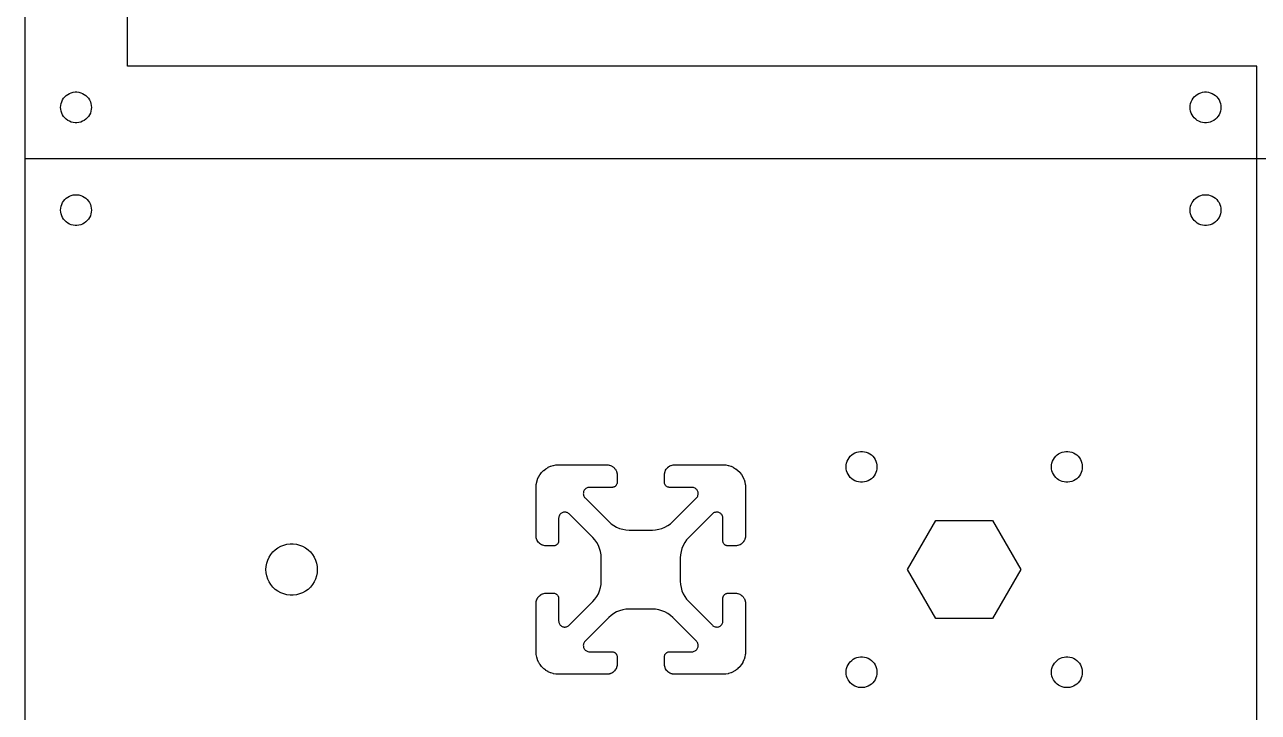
# Model space of a CAD drawing. Extents: x 0 to 490, y 0 to 241.
# Drawn here: x 148.4 to 268.6, y 107.6 to 174.5 of the extents above; entities that cross this region are included whole.
import ezdxf

# ---------------------------------------------------------------- set-up
doc = ezdxf.new("R2010")
doc.units = 0
doc.layers.add('LAYER_1', color=7, linetype='CONTINUOUS')

msp = doc.modelspace()

# ---------------------------------------------------------------- linework, layer by layer
at = {"layer": 'LAYER_1', "color": 7}
for p, q in [((148.423325, 241.478905), (148.423325, 1.478894)), ((158.423325, 170.478911), (158.423325, 178.478895)), ((268.423322, 170.478911), (158.423325, 170.478911)), ((268.423322, 1.478894), (268.423322, 170.478911)), ((151.970424, 166.851904), (152.028624, 167.031115)), ((152.028624, 167.031115), (152.108823, 167.201493)), ((152.108823, 167.201493), (152.209825, 167.36061)), ((152.209825, 167.36061), (152.329924, 167.5057)), ((152.329924, 167.5057), (152.467223, 167.634704)), ((152.467223, 167.634704), (152.619623, 167.745392)), ((152.619623, 167.745392), (152.784624, 167.836211)), ((152.784624, 167.836211), (152.959824, 167.905496)), ((152.959824, 167.905496), (153.142225, 167.952317)), ((153.142225, 167.952317), (153.329124, 167.976024)), ((153.329124, 167.975995), (153.517524, 167.975995)), ((153.517524, 167.975995), (153.704423, 167.952289)), ((153.704423, 167.952317), (153.886823, 167.905496)), ((153.886823, 167.905496), (154.062024, 167.836211)), ((154.062024, 167.836211), (154.227025, 167.745392)), ((154.227025, 167.745392), (154.379425, 167.634704)), ((154.379425, 167.634704), (154.516825, 167.5057)), ((154.516825, 167.5057), (154.636823, 167.36061)), ((154.636823, 167.36061), (154.737824, 167.201493)), ((154.737824, 167.201493), (154.818024, 167.031115)), ((154.818024, 167.031115), (154.876223, 166.851904)), ((261.970424, 166.851904), (262.028624, 167.031115)), ((262.028624, 167.031115), (262.108823, 167.201493)), ((262.108823, 167.201493), (262.209825, 167.36061)), ((262.209825, 167.36061), (262.329823, 167.5057)), ((262.329823, 167.5057), (262.467223, 167.634704)), ((262.467223, 167.634704), (262.619623, 167.745392)), ((262.619623, 167.745392), (262.784624, 167.836211)), ((262.784624, 167.836211), (262.959825, 167.905496)), ((262.959825, 167.905496), (263.142225, 167.952317)), ((263.142225, 167.952317), (263.329124, 167.976024)), ((263.329124, 167.975995), (263.517524, 167.975995)), ((263.517524, 167.975995), (263.704423, 167.952289)), ((263.704423, 167.952317), (263.886823, 167.905496)), ((263.886823, 167.905496), (264.062024, 167.836211)), ((264.062024, 167.836211), (264.227025, 167.745392)), ((264.227025, 167.745392), (264.379425, 167.634704)), ((264.379425, 167.634704), (264.516723, 167.5057)), ((264.516723, 167.5057), (264.636823, 167.36061)), ((264.636823, 167.36061), (264.737825, 167.201493)), ((264.737825, 167.201493), (264.818024, 167.031115)), ((264.818024, 167.031115), (264.876224, 166.851904)), ((151.923324, 166.478891), (151.935121, 166.666908)), ((151.935124, 166.290903), (151.923327, 166.478891)), ((151.935124, 166.666908), (151.970424, 166.851904)), ((151.970424, 166.105906), (151.935124, 166.290903)), ((152.028624, 165.926695), (151.970424, 166.105906)), ((152.108823, 165.756318), (152.028624, 165.926695)), ((154.818024, 165.926695), (154.737824, 165.756318)), ((154.876223, 166.105906), (154.818024, 165.926695)), ((154.876223, 166.851904), (154.911524, 166.666908)), ((154.911524, 166.290903), (154.876223, 166.105906)), ((154.911524, 166.666908), (154.923321, 166.478891)), ((154.923323, 166.478891), (154.911527, 166.290903)), ((261.923324, 166.478891), (261.935121, 166.666908)), ((261.935124, 166.290903), (261.923327, 166.478891)), ((261.935124, 166.666908), (261.970424, 166.851904)), ((261.970424, 166.105906), (261.935124, 166.290903)), ((262.028624, 165.926695), (261.970424, 166.105906)), ((262.108823, 165.756318), (262.028624, 165.926695)), ((264.818024, 165.926695), (264.737825, 165.756318)), ((264.876224, 166.105906), (264.818024, 165.926695)), ((264.876224, 166.851904), (264.911524, 166.666908)), ((264.911524, 166.290903), (264.876224, 166.105906)), ((264.911524, 166.666908), (264.923321, 166.478891)), ((264.923324, 166.478891), (264.911527, 166.290903)), ((152.209825, 165.597201), (152.108823, 165.756318)), ((152.329924, 165.45211), (152.209825, 165.597201)), ((152.467223, 165.323106), (152.329924, 165.45211)), ((152.619623, 165.212391), (152.467223, 165.323106)), ((152.784624, 165.121713), (152.619623, 165.212391)), ((152.959824, 165.052314), (152.784624, 165.121713)), ((153.142225, 165.005494), (152.959824, 165.052314)), ((153.329124, 164.9819), (153.142225, 165.005606)), ((153.517524, 164.9819), (153.329124, 164.9819)), ((153.704423, 165.005494), (153.517524, 164.981787)), ((153.886823, 165.052314), (153.704423, 165.005494)), ((154.062024, 165.121713), (153.886823, 165.052314)), ((154.227025, 165.212391), (154.062024, 165.121713)), ((154.379425, 165.323106), (154.227025, 165.212391)), ((154.516825, 165.45211), (154.379425, 165.323106)), ((154.636823, 165.597201), (154.516825, 165.45211)), ((154.737824, 165.756318), (154.636823, 165.597201)), ((262.209825, 165.597201), (262.108823, 165.756318)), ((262.329823, 165.45211), (262.209825, 165.597201)), ((262.467223, 165.323106), (262.329823, 165.45211)), ((262.619623, 165.212391), (262.467223, 165.323106)), ((262.784624, 165.121713), (262.619623, 165.212391)), ((262.959825, 165.052314), (262.784624, 165.121713)), ((263.142225, 165.005494), (262.959825, 165.052314)), ((263.329124, 164.9819), (263.142225, 165.005606)), ((263.517524, 164.9819), (263.329124, 164.9819)), ((263.704423, 165.005494), (263.517524, 164.981787)), ((263.886823, 165.052314), (263.704423, 165.005494)), ((264.062024, 165.121713), (263.886823, 165.052314)), ((264.227025, 165.212391), (264.062024, 165.121713)), ((264.379425, 165.323106), (264.227025, 165.212391)), ((264.516723, 165.45211), (264.379425, 165.323106)), ((264.636823, 165.597201), (264.516723, 165.45211)), ((264.737825, 165.756318), (264.636823, 165.597201)), ((388.705547, 161.478898), (148.423325, 161.478901)), ((152.209825, 157.360602), (152.329924, 157.5057)), ((152.329924, 157.5057), (152.467223, 157.634701)), ((152.467223, 157.634701), (152.619623, 157.7454)), ((152.619623, 157.7454), (152.784624, 157.836101)), ((152.784624, 157.836101), (152.959824, 157.905502)), ((152.959824, 157.905502), (153.142225, 157.9523)), ((153.142225, 157.9523), (153.329124, 157.975894)), ((153.329124, 157.9759), (153.517524, 157.9759)), ((153.517524, 157.9759), (153.704423, 157.952306)), ((153.704423, 157.9523), (153.886823, 157.905502)), ((153.886823, 157.905502), (154.062024, 157.836101)), ((154.062024, 157.836101), (154.227025, 157.7454)), ((154.227025, 157.7454), (154.379425, 157.634701)), ((154.379425, 157.634701), (154.516825, 157.5057)), ((154.516825, 157.5057), (154.636823, 157.360602)), ((262.209825, 157.360602), (262.329823, 157.5057)), ((262.329823, 157.5057), (262.467223, 157.634701)), ((262.467223, 157.634701), (262.619623, 157.7454)), ((262.619623, 157.7454), (262.784624, 157.836101)), ((262.784624, 157.836101), (262.959825, 157.905502)), ((262.959825, 157.905502), (263.142225, 157.9523)), ((263.142225, 157.9523), (263.329124, 157.975894)), ((263.329124, 157.9759), (263.517524, 157.9759)), ((263.517524, 157.9759), (263.704423, 157.952306)), ((263.704423, 157.9523), (263.886823, 157.905502)), ((263.886823, 157.905502), (264.062024, 157.836101)), ((264.062024, 157.836101), (264.227025, 157.7454)), ((264.227025, 157.7454), (264.379425, 157.634701)), ((264.379425, 157.634701), (264.516723, 157.5057)), ((264.516723, 157.5057), (264.636823, 157.360602)), ((151.923324, 156.4789), (151.935121, 156.666902)), ((151.935124, 156.2909), (151.923327, 156.4789)), ((151.935124, 156.666902), (151.970424, 156.851902)), ((151.970424, 156.105901), (151.935124, 156.2909)), ((151.970424, 156.851902), (152.028624, 157.031101)), ((152.028624, 157.031101), (152.108823, 157.201502)), ((152.108823, 157.201502), (152.209825, 157.360602)), ((154.636823, 157.360602), (154.737824, 157.201502)), ((154.737824, 157.201502), (154.818024, 157.031101)), ((154.818024, 157.031101), (154.876223, 156.851902)), ((154.876223, 156.851902), (154.911524, 156.666902)), ((154.911524, 156.2909), (154.876223, 156.105901)), ((154.911524, 156.666902), (154.923321, 156.4789)), ((154.923323, 156.4789), (154.911527, 156.2909)), ((261.923324, 156.4789), (261.935121, 156.666902)), ((261.935124, 156.2909), (261.923327, 156.4789)), ((261.935124, 156.666902), (261.970424, 156.851902)), ((261.970424, 156.105901), (261.935124, 156.2909)), ((261.970424, 156.851902), (262.028624, 157.031101)), ((262.028624, 157.031101), (262.108823, 157.201502)), ((262.108823, 157.201502), (262.209825, 157.360602)), ((264.636823, 157.360602), (264.737825, 157.201502)), ((264.737825, 157.201502), (264.818024, 157.031101)), ((264.818024, 157.031101), (264.876224, 156.851902)), ((264.876224, 156.851902), (264.911524, 156.666902)), ((264.911524, 156.2909), (264.876224, 156.105901)), ((264.911524, 156.666902), (264.923321, 156.4789)), ((264.923324, 156.4789), (264.911527, 156.2909)), ((152.028624, 155.926701), (151.970424, 156.105901)), ((152.108823, 155.756301), (152.028624, 155.926701)), ((152.209825, 155.597201), (152.108823, 155.756301)), ((152.329924, 155.452102), (152.209825, 155.597201)), ((152.467223, 155.323101), (152.329924, 155.452102)), ((152.619623, 155.212399), (152.467223, 155.323101)), ((152.784624, 155.1216), (152.619623, 155.212399)), ((152.959824, 155.0523), (152.784624, 155.1216)), ((153.142225, 155.005499), (152.959824, 155.0523)), ((153.329124, 154.981801), (153.142225, 155.005508)), ((153.704423, 155.005499), (153.517524, 154.981793)), ((153.886823, 155.0523), (153.704423, 155.005499)), ((154.062024, 155.1216), (153.886823, 155.0523)), ((154.227025, 155.212399), (154.062024, 155.1216)), ((154.379425, 155.323101), (154.227025, 155.212399)), ((154.516825, 155.452102), (154.379425, 155.323101)), ((154.636823, 155.597201), (154.516825, 155.452102)), ((154.737824, 155.756301), (154.636823, 155.597201)), ((154.818024, 155.926701), (154.737824, 155.756301)), ((154.876223, 156.105901), (154.818024, 155.926701)), ((262.028624, 155.926701), (261.970424, 156.105901)), ((262.108823, 155.756301), (262.028624, 155.926701)), ((262.209825, 155.597201), (262.108823, 155.756301)), ((262.329823, 155.452102), (262.209825, 155.597201)), ((262.467223, 155.323101), (262.329823, 155.452102)), ((262.619623, 155.212399), (262.467223, 155.323101)), ((262.784624, 155.1216), (262.619623, 155.212399)), ((262.959825, 155.0523), (262.784624, 155.1216)), ((263.142225, 155.005499), (262.959825, 155.0523)), ((263.329124, 154.981801), (263.142225, 155.005508)), ((263.704423, 155.005499), (263.517524, 154.981793)), ((263.886823, 155.0523), (263.704423, 155.005499)), ((264.062024, 155.1216), (263.886823, 155.0523)), ((264.227025, 155.212399), (264.062024, 155.1216)), ((264.379425, 155.323101), (264.227025, 155.212399)), ((264.516723, 155.452102), (264.379425, 155.323101)), ((264.636823, 155.597201), (264.516723, 155.452102)), ((264.737825, 155.756301), (264.636823, 155.597201)), ((264.818024, 155.926701), (264.737825, 155.756301)), ((264.876224, 156.105901), (264.818024, 155.926701)), ((153.517524, 154.981801), (153.329124, 154.981801)), ((263.517524, 154.981801), (263.329124, 154.981801)), ((228.528624, 132.031106), (228.608824, 132.201512)), ((228.608824, 132.201512), (228.709824, 132.360601)), ((228.709824, 132.360601), (228.829924, 132.505691)), ((228.829924, 132.505691), (228.967224, 132.634695)), ((228.967224, 132.634695), (229.119624, 132.745411)), ((229.119624, 132.745411), (229.284624, 132.836089)), ((229.284624, 132.836089), (229.459824, 132.905487)), ((229.459824, 132.905487), (229.642224, 132.952308)), ((229.642224, 132.952308), (229.829124, 132.976015)), ((229.829124, 132.975902), (230.017524, 132.975902)), ((230.017524, 132.975902), (230.204424, 132.952195)), ((230.204424, 132.952308), (230.386824, 132.905487)), ((230.386824, 132.905487), (230.562024, 132.836089)), ((230.562024, 132.836089), (230.727024, 132.745411)), ((230.727024, 132.745411), (230.879424, 132.634695)), ((230.879424, 132.634695), (231.016824, 132.505691)), ((231.016824, 132.505691), (231.136824, 132.360601)), ((231.136824, 132.360601), (231.237824, 132.201512)), ((231.237824, 132.201512), (231.318024, 132.031106)), ((248.528623, 132.031106), (248.608825, 132.201512)), ((248.608825, 132.201512), (248.709823, 132.360601)), ((248.709823, 132.360601), (248.829824, 132.505691)), ((248.829824, 132.505691), (248.967224, 132.634695)), ((248.967224, 132.634695), (249.119624, 132.745411)), ((249.119624, 132.745411), (249.284623, 132.836089)), ((249.284623, 132.836089), (249.459823, 132.905487)), ((249.459823, 132.905487), (249.642224, 132.952308)), ((249.642224, 132.952308), (249.829125, 132.976015)), ((249.829125, 132.975902), (250.017523, 132.975902)), ((250.017523, 132.975902), (250.204424, 132.952195)), ((250.204424, 132.952308), (250.386825, 132.905487)), ((250.386825, 132.905487), (250.562023, 132.836089)), ((250.562023, 132.836089), (250.727024, 132.745411)), ((250.727024, 132.745411), (250.879424, 132.634695)), ((250.879424, 132.634695), (251.016725, 132.505691)), ((251.016725, 132.505691), (251.136825, 132.360601)), ((251.136825, 132.360601), (251.237823, 132.201512)), ((251.237823, 132.201512), (251.318022, 132.031106)), ((198.784834, 130.946498), (198.955734, 131.117384)), ((198.955734, 131.117384), (198.974194, 131.133753)), ((198.974194, 131.133724), (199.164624, 131.282145)), ((199.164624, 131.282145), (199.183854, 131.295409)), ((199.183854, 131.295409), (199.389904, 131.420406)), ((199.389904, 131.420406), (199.411364, 131.431695)), ((199.411364, 131.431695), (199.632064, 131.531291)), ((199.632064, 131.531291), (199.655243, 131.54004)), ((199.655244, 131.540096), (199.885714, 131.611414)), ((199.885714, 131.611414), (199.908385, 131.617058)), ((199.908384, 131.617002), (200.145694, 131.660887)), ((200.145694, 131.660887), (200.169985, 131.663992)), ((200.169984, 131.663907), (200.411194, 131.678583)), ((200.411194, 131.678498), (205.123524, 131.678498)), ((205.123524, 131.678893), (205.232304, 131.672684)), ((205.232304, 131.672712), (205.256685, 131.669608)), ((205.256684, 131.669693), (205.351414, 131.652195)), ((205.351414, 131.65211), (205.373884, 131.646748)), ((205.373884, 131.646607), (205.465684, 131.6183)), ((205.465684, 131.6183), (205.488874, 131.609551)), ((205.488874, 131.609495), (205.577744, 131.569391)), ((205.577744, 131.569391), (205.599384, 131.558102)), ((205.599384, 131.558102), (205.681414, 131.50829)), ((205.681414, 131.50829), (205.700834, 131.494743)), ((205.700834, 131.494799), (205.777004, 131.435279)), ((205.777004, 131.435279), (205.795214, 131.419192)), ((205.795214, 131.419164), (205.863574, 131.350781)), ((205.863574, 131.350781), (205.879704, 131.332719)), ((205.879704, 131.332578), (205.939274, 131.256406)), ((205.939274, 131.256406), (205.952684, 131.236933)), ((205.952684, 131.236989), (206.002484, 131.154947)), ((206.002484, 131.154947), (206.013874, 131.133216)), ((206.013874, 131.133329), (206.053904, 131.044457)), ((206.053904, 131.044457), (206.062684, 131.021315)), ((206.062684, 131.021259), (206.091004, 130.929452)), ((210.755644, 130.929452), (210.783964, 131.021259)), ((210.783964, 131.021259), (210.792744, 131.044401)), ((210.792744, 131.044457), (210.832774, 131.133329)), ((210.832774, 131.133329), (210.844164, 131.15506)), ((210.844164, 131.154947), (210.893964, 131.236989)), ((210.893964, 131.236989), (210.907374, 131.256463)), ((210.907374, 131.256406), (210.966944, 131.332578)), ((210.966944, 131.332578), (210.983074, 131.35064)), ((210.983074, 131.350781), (211.051434, 131.419164)), ((211.051434, 131.419164), (211.069644, 131.435251)), ((211.069644, 131.435279), (211.145814, 131.494799)), ((211.145814, 131.494799), (211.165234, 131.508346)), ((211.165234, 131.50829), (211.247264, 131.558102)), ((211.247264, 131.558102), (211.268905, 131.569391)), ((211.268904, 131.569391), (211.357774, 131.609495)), ((211.357774, 131.609495), (211.380964, 131.618243)), ((211.380964, 131.6183), (211.472764, 131.646607)), ((211.472764, 131.646607), (211.495234, 131.651969)), ((211.495234, 131.65211), (211.589964, 131.669608)), ((211.589964, 131.669693), (211.614345, 131.672797)), ((211.614344, 131.672712), (211.711024, 131.678357)), ((211.711024, 131.678498), (216.423324, 131.678498)), ((216.423324, 131.678893), (216.676664, 131.663935)), ((216.676664, 131.663907), (216.700955, 131.660803)), ((216.700954, 131.660887), (216.938264, 131.617002)), ((216.938264, 131.617002), (216.960935, 131.611357)), ((216.960934, 131.611414), (217.191404, 131.540096)), ((217.191404, 131.540096), (217.214583, 131.531347)), ((217.214584, 131.531291), (217.435284, 131.431695)), ((217.435284, 131.431695), (217.456744, 131.420406)), ((217.456744, 131.420406), (217.662794, 131.295409)), ((217.662794, 131.295409), (217.682024, 131.282145)), ((217.682024, 131.282145), (217.872454, 131.133724)), ((217.872454, 131.133724), (217.890914, 131.117355)), ((217.890914, 131.117384), (218.061814, 130.946498)), ((228.423324, 131.47891), (228.435124, 131.666899)), ((228.435124, 131.290894), (228.423324, 131.47891)), ((228.435124, 131.666899), (228.470424, 131.851895)), ((228.470424, 131.105841), (228.435124, 131.290894)), ((228.470424, 131.851895), (228.528624, 132.031106)), ((228.528624, 130.926714), (228.470424, 131.105841)), ((231.318024, 132.031106), (231.376224, 131.851895)), ((231.376224, 131.105841), (231.318024, 130.926714)), ((231.376224, 131.851895), (231.411524, 131.666899)), ((231.411524, 131.290894), (231.376224, 131.105841)), ((231.411524, 131.666899), (231.423323, 131.47891)), ((231.423324, 131.47891), (231.411524, 131.290894)), ((248.423323, 131.47891), (248.43512, 131.666899)), ((248.435122, 131.290894), (248.423326, 131.47891)), ((248.435122, 131.666899), (248.470423, 131.851895)), ((248.470423, 131.105841), (248.435122, 131.290894)), ((248.470423, 131.851895), (248.528623, 132.031106)), ((248.528623, 130.926714), (248.470423, 131.105841)), ((251.318022, 132.031106), (251.376222, 131.851895)), ((251.376222, 131.105841), (251.318022, 130.926714)), ((251.376222, 131.851895), (251.411523, 131.666899)), ((251.411523, 131.290894), (251.376222, 131.105841)), ((251.411523, 131.666899), (251.42332, 131.47891)), ((251.423322, 131.47891), (251.411526, 131.290894)), ((198.238324, 129.732237), (198.241324, 129.756508)), ((198.241324, 129.756536), (198.285224, 129.993829)), ((198.285224, 129.993829), (198.290823, 130.016407)), ((198.290824, 130.016519), (198.362124, 130.246982)), ((198.362124, 130.246982), (198.370923, 130.270124)), ((198.370924, 130.270153), (198.470524, 130.49085)), ((198.470524, 130.49085), (198.481824, 130.512299)), ((198.481824, 130.512327), (198.606824, 130.718378)), ((198.606824, 130.718378), (198.620074, 130.737569)), ((198.620074, 130.737597), (198.768504, 130.928041)), ((198.768504, 130.928041), (198.784833, 130.946385)), ((206.072124, 129.758512), (206.042554, 129.705877)), ((206.094584, 129.812501), (206.072124, 129.758512)), ((206.091004, 130.929452), (206.096524, 130.906874)), ((206.111054, 129.869453), (206.094584, 129.812501)), ((206.096524, 130.906987), (206.114104, 130.812273)), ((206.117884, 129.905578), (206.111054, 129.869453)), ((206.114104, 130.812273), (206.117094, 130.788002)), ((206.117094, 130.787889), (206.122954, 130.6912)), ((206.121074, 129.931994), (206.117884, 129.905465)), ((206.123324, 129.978899), (206.121075, 129.931994)), ((206.122954, 130.6912), (206.123324, 129.978899)), ((210.723614, 129.968118), (210.723323, 130.679093)), ((210.723324, 130.679093), (210.729554, 130.787889)), ((210.725574, 129.931994), (210.723615, 129.968118)), ((210.728764, 129.905578), (210.725574, 129.932107)), ((210.741314, 129.846678), (210.728764, 129.905578)), ((210.729554, 130.787889), (210.732544, 130.81216)), ((210.732544, 130.812273), (210.750124, 130.906987)), ((210.759874, 129.791729), (210.741314, 129.846678)), ((210.750124, 130.906987), (210.755644, 130.929565)), ((210.785534, 129.737148), (210.759874, 129.791729)), ((218.061814, 130.946498), (218.078143, 130.928154)), ((218.078144, 130.928041), (218.226574, 130.737597)), ((218.226574, 130.737597), (218.239824, 130.718406)), ((218.239824, 130.718378), (218.364824, 130.512327)), ((218.364824, 130.512327), (218.376124, 130.490879)), ((218.376124, 130.49085), (218.475724, 130.270153)), ((218.475724, 130.270153), (218.484523, 130.24701)), ((218.484524, 130.246982), (218.555824, 130.016519)), ((218.555824, 130.016519), (218.561423, 129.993942)), ((218.561424, 129.993829), (218.605324, 129.756536)), ((218.605324, 129.756536), (218.608324, 129.732265)), ((228.608824, 130.756252), (228.528624, 130.926714)), ((228.709824, 130.59722), (228.608824, 130.756252)), ((228.829924, 130.452073), (228.709824, 130.59722)), ((228.967224, 130.323126), (228.829924, 130.452073)), ((229.119624, 130.21241), (228.967224, 130.323126)), ((229.284624, 130.121647), (229.119624, 130.21241)), ((229.459824, 130.052305), (229.284624, 130.121647)), ((229.642224, 130.005485), (229.459824, 130.052305)), ((229.829124, 129.981834), (229.642224, 130.005541)), ((230.017524, 129.981834), (229.829124, 129.981834)), ((230.204424, 130.005485), (230.017524, 129.981778)), ((230.386824, 130.052305), (230.204424, 130.005485)), ((230.562024, 130.121647), (230.386824, 130.052305)), ((230.727024, 130.21241), (230.562024, 130.121647)), ((230.879424, 130.323126), (230.727024, 130.21241)), ((231.016824, 130.452073), (230.879424, 130.323126)), ((231.136824, 130.59722), (231.016824, 130.452073)), ((231.237824, 130.756252), (231.136824, 130.59722)), ((231.318024, 130.926714), (231.237824, 130.756252)), ((248.608825, 130.756252), (248.528623, 130.926714)), ((248.709823, 130.59722), (248.608825, 130.756252)), ((248.829824, 130.452073), (248.709823, 130.59722)), ((248.967224, 130.323126), (248.829824, 130.452073)), ((249.119624, 130.21241), (248.967224, 130.323126)), ((249.284623, 130.121647), (249.119624, 130.21241)), ((249.459823, 130.052305), (249.284623, 130.121647)), ((249.642224, 130.005485), (249.459823, 130.052305)), ((249.829125, 129.981834), (249.642224, 130.005541)), ((250.017523, 129.981834), (249.829125, 129.981834)), ((250.204424, 130.005485), (250.017523, 129.981778)), ((250.386825, 130.052305), (250.204424, 130.005485)), ((250.562023, 130.121647), (250.386825, 130.052305)), ((250.727024, 130.21241), (250.562023, 130.121647)), ((250.879424, 130.323126), (250.727024, 130.21241)), ((251.016725, 130.452073), (250.879424, 130.323126)), ((251.136825, 130.59722), (251.016725, 130.452073)), ((251.237823, 130.756252), (251.136825, 130.59722)), ((251.318022, 130.926714), (251.237823, 130.756252)), ((198.223324, 129.478914), (198.238324, 129.732237)), ((198.223724, 124.766593), (198.223329, 129.478914)), ((202.828594, 128.853877), (202.835903, 128.780104)), ((202.830094, 128.929004), (202.828598, 128.853877)), ((202.840334, 129.002947), (202.830095, 128.929004)), ((202.835904, 128.780104), (202.852614, 128.708222)), ((202.859784, 129.07353), (202.840333, 129.002947)), ((202.852614, 128.708222), (202.878175, 128.638823)), ((202.888474, 129.141913), (202.859784, 129.07353)), ((202.878174, 128.638823), (202.912934, 128.571513)), ((202.925114, 129.207163), (202.888474, 129.141913)), ((202.912934, 128.571513), (202.954774, 128.509848)), ((202.969424, 129.265978), (202.925114, 129.207163)), ((203.020904, 129.319685), (202.969424, 129.265978)), ((203.079024, 129.366759), (203.020904, 129.319685)), ((203.142244, 129.406468), (203.079024, 129.366759)), ((203.209284, 129.437795), (203.142244, 129.406468)), ((203.280184, 129.460457), (203.209284, 129.437879)), ((203.353344, 129.474342), (203.280184, 129.460513)), ((203.433184, 129.479112), (203.353344, 129.474314)), ((205.634304, 129.479394), (203.433184, 129.479394)), ((205.670444, 129.481341), (205.634304, 129.478519)), ((205.697834, 129.484728), (205.670444, 129.481341)), ((205.753254, 129.49661), (205.697834, 129.484756)), ((205.810694, 129.515631), (205.753254, 129.496723)), ((205.843904, 129.530279), (205.810694, 129.515603)), ((205.867674, 129.542753), (205.843904, 129.530335)), ((205.915134, 129.57312), (205.867674, 129.542753)), ((205.944424, 129.595585), (205.915134, 129.573007)), ((205.989544, 129.638257), (205.944424, 129.595585)), ((206.027284, 129.683723), (205.989544, 129.638257)), ((206.042554, 129.705877), (206.027284, 129.683864)), ((210.804094, 129.705877), (210.785534, 129.737148)), ((210.819364, 129.683723), (210.804094, 129.705736)), ((210.857104, 129.638257), (210.819364, 129.683723)), ((210.902224, 129.595585), (210.857104, 129.638257)), ((210.948704, 129.561323), (210.902224, 129.595585)), ((210.978974, 129.542753), (210.948704, 129.56138)), ((211.002744, 129.530279), (210.978974, 129.542697)), ((211.058244, 129.507362), (211.002744, 129.530222)), ((211.113664, 129.491558), (211.058244, 129.507362)), ((211.148814, 129.484728), (211.113664, 129.491501)), ((211.176204, 129.481341), (211.148814, 129.484728)), ((211.223124, 129.479112), (211.176204, 129.481934)), ((213.413464, 129.479112), (211.223124, 129.479112)), ((213.493304, 129.474342), (213.413464, 129.47914)), ((213.566464, 129.460457), (213.493304, 129.474286)), ((213.637364, 129.437795), (213.566464, 129.460372)), ((213.704404, 129.406468), (213.637364, 129.437795)), ((213.767624, 129.366759), (213.704404, 129.406468)), ((213.825744, 129.319685), (213.767624, 129.366759)), ((213.877224, 129.265978), (213.825744, 129.319685)), ((213.921534, 129.207163), (213.877224, 129.265978)), ((213.891874, 128.509848), (213.933714, 128.571513)), ((213.958174, 129.141913), (213.921534, 129.207163)), ((213.933714, 128.571513), (213.968474, 128.638823)), ((213.986864, 129.07353), (213.958174, 129.141913)), ((213.968474, 128.638823), (213.994035, 128.708222)), ((214.006314, 129.002947), (213.986863, 129.07353)), ((213.994034, 128.708222), (214.010744, 128.780104)), ((214.016554, 128.929004), (214.006315, 129.002947)), ((214.010744, 128.780104), (214.018053, 128.853877)), ((214.018054, 128.853877), (214.016558, 128.929004)), ((218.608324, 129.732237), (218.622923, 129.491022)), ((218.622924, 129.491022), (218.623319, 124.778701)), ((202.954774, 128.509848), (203.007734, 128.449791)), ((203.007734, 128.449791), (205.304714, 126.152813)), ((211.541934, 126.152813), (213.838914, 128.449791)), ((213.838914, 128.449791), (213.891874, 128.509848)), ((200.427874, 126.548883), (200.423124, 126.469043)), ((200.423124, 126.469043), (200.423124, 124.278688)), ((200.441774, 126.622035), (200.427874, 126.548883)), ((200.464434, 126.692929), (200.441774, 126.622035)), ((200.495754, 126.759985), (200.464434, 126.692929)), ((200.535464, 126.823203), (200.495754, 126.759985)), ((200.582554, 126.881313), (200.535464, 126.823203)), ((200.636234, 126.93279), (200.582554, 126.881313)), ((200.695064, 126.977099), (200.636234, 126.93279)), ((200.760304, 127.01376), (200.695064, 126.977099)), ((200.827754, 127.042038), (200.760304, 127.01376)), ((200.899354, 127.061032), (200.827754, 127.042123)), ((200.974194, 127.072151), (200.899354, 127.061145)), ((201.048344, 127.073619), (200.974194, 127.070797)), ((201.122114, 127.066309), (201.048344, 127.073647)), ((201.194014, 127.049602), (201.122114, 127.066253)), ((201.263394, 127.024061), (201.194014, 127.049743)), ((201.330704, 126.989291), (201.263394, 127.024061)), ((201.392364, 126.947437), (201.330704, 126.989291)), ((201.452434, 126.894493), (201.392364, 126.947437)), ((203.749424, 124.597514), (201.452434, 126.894493)), ((205.304714, 126.152813), (205.543334, 125.940158)), ((211.303314, 125.940158), (211.541934, 126.152813)), ((215.394214, 126.894493), (213.097224, 124.597514)), ((215.454284, 126.947437), (215.394214, 126.894493)), ((215.515944, 126.989291), (215.454284, 126.947437)), ((215.583254, 127.024061), (215.515944, 126.989291)), ((215.652634, 127.049602), (215.583254, 127.02392)), ((215.724534, 127.066309), (215.652634, 127.049658)), ((215.798304, 127.073619), (215.724534, 127.066281)), ((215.872454, 127.072151), (215.798304, 127.074974)), ((215.947294, 127.061032), (215.872454, 127.072039)), ((216.018894, 127.042038), (215.947294, 127.060947)), ((216.086344, 127.01376), (216.018894, 127.042038)), ((216.151584, 126.977099), (216.086344, 127.01376)), ((216.210414, 126.93279), (216.151584, 126.977099)), ((216.264094, 126.881313), (216.210414, 126.93279)), ((216.311184, 126.823203), (216.264094, 126.881313)), ((216.350894, 126.759985), (216.311184, 126.823203)), ((216.382214, 126.692929), (216.350894, 126.759985)), ((216.404874, 126.622035), (216.382214, 126.692929)), ((216.418774, 126.548883), (216.404874, 126.622035)), ((216.423524, 126.469043), (216.418774, 126.548883)), ((216.423814, 124.267907), (216.423532, 126.469043)), ((234.403324, 121.478902), (237.163325, 126.259351)), ((237.163325, 126.259351), (242.683324, 126.259351)), ((242.683324, 126.259351), (245.443324, 121.478902)), ((205.543334, 125.940158), (205.799534, 125.757843)), ((205.799534, 125.757843), (206.073564, 125.606713)), ((206.073564, 125.606713), (206.364284, 125.486401)), ((206.364284, 125.486401), (206.666294, 125.399731)), ((206.666294, 125.399731), (206.975034, 125.346899)), ((206.975034, 125.346899), (207.294064, 125.329401)), ((207.294064, 125.329288), (209.552584, 125.329288)), ((209.552584, 125.329288), (209.871614, 125.346786)), ((209.871614, 125.346899), (210.180354, 125.399731)), ((210.180354, 125.399731), (210.482364, 125.486401)), ((210.482364, 125.486401), (210.773084, 125.606713)), ((210.773084, 125.606713), (211.047114, 125.757843)), ((211.047114, 125.757843), (211.303314, 125.940158)), ((173.358923, 123.740941), (173.650823, 123.85654)), ((173.650823, 123.85654), (173.954923, 123.934602)), ((173.954923, 123.934602), (174.266324, 123.973972)), ((174.266324, 123.973972), (174.580324, 123.973972)), ((174.580324, 123.973972), (174.891824, 123.934602)), ((174.891824, 123.934602), (175.195924, 123.85654)), ((175.195924, 123.85654), (175.487824, 123.740941)), ((198.229524, 124.669932), (198.223724, 124.766593)), ((198.232524, 124.645548), (198.229524, 124.669819)), ((198.250124, 124.550806), (198.232524, 124.645548)), ((198.255624, 124.528341), (198.250123, 124.550919)), ((198.283924, 124.436535), (198.255624, 124.528341)), ((198.292724, 124.413364), (198.283924, 124.436506)), ((198.332824, 124.324492), (198.292724, 124.413364)), ((198.344124, 124.302846), (198.332823, 124.324577)), ((198.393924, 124.220804), (198.344124, 124.302846)), ((198.407424, 124.201387), (198.393925, 124.22086)), ((198.466944, 124.125215), (198.407424, 124.201387)), ((198.483074, 124.107012), (198.466945, 124.125074)), ((198.551434, 124.038658), (198.483074, 124.107012)), ((198.569644, 124.022515), (198.551435, 124.038601)), ((198.645814, 123.962937), (198.569644, 124.022515)), ((198.665234, 123.949532), (198.645814, 123.962796)), ((198.747264, 123.899748), (198.665234, 123.949532)), ((198.768904, 123.888346), (198.747263, 123.899635)), ((198.857774, 123.848327), (198.768904, 123.888346)), ((198.880964, 123.83955), (198.857773, 123.848299)), ((198.972764, 123.811215), (198.880964, 123.83955)), ((198.995234, 123.805711), (198.972763, 123.811356)), ((199.089964, 123.788129), (198.995234, 123.805627)), ((199.114344, 123.785137), (199.089962, 123.788242)), ((199.223124, 123.7789), (199.114344, 123.785109)), ((199.934114, 123.779183), (199.223124, 123.7789)), ((199.970244, 123.781158), (199.934114, 123.778336)), ((199.996644, 123.784347), (199.970245, 123.781243)), ((200.055554, 123.796878), (199.996644, 123.78446)), ((200.110504, 123.815448), (200.055554, 123.796821)), ((200.165084, 123.841102), (200.110504, 123.81542)), ((200.196334, 123.859672), (200.165084, 123.841046)), ((200.218504, 123.874941), (200.196332, 123.859701)), ((200.263964, 123.912674), (200.218504, 123.874941)), ((200.306654, 123.957801), (200.263964, 123.912674)), ((200.340914, 124.004283), (200.306654, 123.957801)), ((200.359464, 124.034537), (200.340913, 124.004283)), ((200.371934, 124.058329), (200.359465, 124.034622)), ((200.394864, 124.113813), (200.371933, 124.058329)), ((200.410664, 124.169242), (200.394865, 124.113813)), ((200.417494, 124.204379), (200.410664, 124.169242)), ((200.420884, 124.231782), (200.417494, 124.204407)), ((200.423124, 124.278688), (200.420894, 124.231782)), ((203.962054, 124.358895), (203.749424, 124.597514)), ((204.144394, 124.102694), (203.962054, 124.358895)), ((204.295514, 123.828656), (204.144394, 124.102694)), ((204.415814, 123.537939), (204.295514, 123.828656)), ((212.551134, 123.828656), (212.430834, 123.537939)), ((212.702254, 124.102694), (212.551134, 123.828656)), ((212.884594, 124.358895), (212.702254, 124.102694)), ((213.097224, 124.597514), (212.884594, 124.358895)), ((216.425764, 124.231782), (216.423816, 124.267907)), ((216.429154, 124.204379), (216.425764, 124.231754)), ((216.441044, 124.148978), (216.429154, 124.204379)), ((216.460064, 124.091518), (216.441045, 124.148978)), ((216.474714, 124.058329), (216.460064, 124.091518)), ((216.487184, 124.034537), (216.474715, 124.058244)), ((216.517534, 123.987096), (216.487184, 124.034537)), ((216.539994, 123.957801), (216.517534, 123.987096)), ((216.582684, 123.912674), (216.539994, 123.957801)), ((216.628144, 123.874941), (216.582684, 123.912674)), ((216.650314, 123.859672), (216.628142, 123.874912)), ((216.702944, 123.830095), (216.650314, 123.859672)), ((216.756914, 123.807631), (216.702944, 123.830208)), ((216.813874, 123.791177), (216.756914, 123.807546)), ((216.850004, 123.784347), (216.813874, 123.791121)), ((216.876404, 123.781158), (216.850005, 123.784263)), ((216.923324, 123.7789), (216.876404, 123.781723)), ((217.635624, 123.779267), (216.923324, 123.779267)), ((217.732304, 123.785137), (217.635624, 123.779211)), ((217.756684, 123.788129), (217.732303, 123.785025)), ((217.851414, 123.805711), (217.756684, 123.788214)), ((217.873884, 123.811215), (217.851413, 123.80557)), ((217.965684, 123.83955), (217.873884, 123.811215)), ((217.988874, 123.848327), (217.965684, 123.839578)), ((218.077744, 123.888346), (217.988874, 123.848327)), ((218.099384, 123.899748), (218.077743, 123.888459)), ((218.181414, 123.949532), (218.099384, 123.899748)), ((218.200834, 123.962937), (218.181414, 123.949673)), ((218.277004, 124.022515), (218.200834, 123.962937)), ((218.295214, 124.038658), (218.277005, 124.022571)), ((218.363574, 124.107012), (218.295214, 124.038658)), ((218.379704, 124.125215), (218.363575, 124.107153)), ((218.439224, 124.201387), (218.379704, 124.125215)), ((218.452724, 124.220804), (218.439225, 124.201331)), ((218.502524, 124.302846), (218.452724, 124.220804)), ((218.513824, 124.324492), (218.502524, 124.302761)), ((218.553924, 124.413364), (218.513824, 124.324492)), ((218.562724, 124.436535), (218.553924, 124.413392)), ((218.591024, 124.528341), (218.562724, 124.436535)), ((218.596524, 124.550806), (218.591023, 124.528229)), ((218.614124, 124.645548), (218.596524, 124.550806)), ((218.617124, 124.669932), (218.614124, 124.645661)), ((218.623324, 124.778701), (218.617123, 124.669932)), ((172.098925, 122.399201), (172.232523, 122.683285)), ((172.232523, 122.683285), (172.400824, 122.948349)), ((172.400824, 122.948349), (172.600925, 123.190269)), ((172.600925, 123.190269), (172.829722, 123.405182)), ((172.829722, 123.405182), (173.083725, 123.589699)), ((173.083725, 123.589699), (173.358923, 123.740941)), ((175.487824, 123.740941), (175.762923, 123.589699)), ((175.762923, 123.589699), (176.016923, 123.405182)), ((176.016923, 123.405182), (176.245723, 123.190269)), ((176.245723, 123.190269), (176.445923, 122.948349)), ((176.445923, 122.948349), (176.614125, 122.683285)), ((176.614125, 122.683285), (176.747723, 122.399201)), ((204.502484, 123.235933), (204.415814, 123.537939)), ((204.555314, 122.927182), (204.502484, 123.235933)), ((204.572934, 122.608158), (204.555315, 122.927182)), ((204.572934, 120.349646), (204.572934, 122.608158)), ((212.273714, 122.608158), (212.273714, 120.349646)), ((212.291334, 122.927182), (212.273715, 122.608158)), ((212.344164, 123.235933), (212.291334, 122.927182)), ((212.430834, 123.537939), (212.344164, 123.235933)), ((171.923323, 121.478902), (171.943022, 121.792225)), ((171.943022, 121.165579), (171.923323, 121.478902)), ((171.943022, 121.792225), (172.001925, 122.100609)), ((172.001925, 122.100609), (172.098925, 122.399201)), ((176.747723, 122.399201), (176.844825, 122.100609)), ((176.844825, 122.100609), (176.903623, 121.792225)), ((176.903623, 121.792225), (176.923322, 121.478902)), ((176.923325, 121.478902), (176.903626, 121.165579)), ((237.163325, 116.698453), (234.403324, 121.478902)), ((245.443324, 121.478902), (242.683324, 116.698453)), ((172.001925, 120.857195), (171.943022, 121.165579)), ((172.098925, 120.558604), (172.001925, 120.857195)), ((172.232523, 120.274519), (172.098925, 120.558604)), ((172.400824, 120.009456), (172.232523, 120.274519)), ((176.614125, 120.274519), (176.445923, 120.009456)), ((176.747723, 120.558604), (176.614125, 120.274519)), ((176.844825, 120.857195), (176.747723, 120.558604)), ((176.903623, 121.165579), (176.844825, 120.857195)), ((204.555314, 120.030622), (204.572933, 120.349646)), ((212.273714, 120.349646), (212.291333, 120.030622)), ((172.600925, 119.767535), (172.400824, 120.009456)), ((172.829722, 119.552623), (172.600925, 119.767535)), ((173.083725, 119.368077), (172.829722, 119.552623)), ((173.358923, 119.216863), (173.083725, 119.368077)), ((173.650823, 119.101265), (173.358923, 119.216863)), ((173.954923, 119.023202), (173.650823, 119.101265)), ((174.266324, 118.983832), (173.954923, 119.023202)), ((174.580324, 118.983832), (174.266324, 118.983832)), ((174.891824, 119.023202), (174.580324, 118.983832)), ((175.195924, 119.101265), (174.891824, 119.023202)), ((175.487824, 119.216863), (175.195924, 119.101265)), ((175.762923, 119.368077), (175.487824, 119.216863)), ((176.016923, 119.552623), (175.762923, 119.368077)), ((176.245723, 119.767535), (176.016923, 119.552623)), ((176.445923, 120.009456), (176.245723, 119.767535)), ((198.569644, 118.93529), (198.645814, 118.994839)), ((198.645814, 118.994839), (198.665234, 119.008385)), ((198.665234, 119.008272), (198.747264, 119.058056)), ((198.747264, 119.058056), (198.768905, 119.069345)), ((198.768904, 119.069458), (198.857774, 119.109477)), ((198.857774, 119.109477), (198.880964, 119.118226)), ((198.880964, 119.118254), (198.972764, 119.146589)), ((198.972764, 119.146589), (198.995234, 119.151952)), ((198.995234, 119.152093), (199.089964, 119.169591)), ((199.089964, 119.169675), (199.114345, 119.17278)), ((199.114344, 119.172667), (199.211024, 119.178593)), ((199.211024, 119.178537), (199.923324, 119.178537)), ((199.923324, 119.178904), (199.970244, 119.176082)), ((199.970244, 119.176646), (199.996643, 119.173542)), ((199.996644, 119.173457), (200.032774, 119.166684)), ((200.032774, 119.166627), (200.089734, 119.150258)), ((200.089734, 119.150174), (200.143704, 119.127596)), ((200.143704, 119.127709), (200.196334, 119.098132)), ((200.196334, 119.098132), (200.218505, 119.082892)), ((200.218504, 119.082864), (200.263964, 119.045131)), ((200.263964, 119.045131), (200.306654, 119.000003)), ((200.306654, 119.000003), (200.329113, 118.970709)), ((200.329114, 118.970709), (200.359464, 118.923239)), ((204.144394, 118.85511), (204.295514, 119.129148)), ((204.295514, 119.129148), (204.415814, 119.419865)), ((204.415814, 119.419865), (204.502484, 119.721871)), ((204.502484, 119.721871), (204.555314, 120.030622)), ((212.291334, 120.030622), (212.344164, 119.721871)), ((212.344164, 119.721871), (212.430834, 119.419865)), ((212.430834, 119.419865), (212.551134, 119.129148)), ((212.551134, 119.129148), (212.702254, 118.85511)), ((216.487184, 118.923239), (216.505734, 118.953521)), ((216.505734, 118.953521), (216.539994, 119.000003)), ((216.539994, 119.000003), (216.582684, 119.045131)), ((216.582684, 119.045131), (216.628144, 119.082864)), ((216.628144, 119.082864), (216.650315, 119.098104)), ((216.650314, 119.098132), (216.681564, 119.116759)), ((216.681564, 119.116702), (216.736144, 119.142384)), ((216.736144, 119.142356), (216.791094, 119.160983)), ((216.791094, 119.160898), (216.850004, 119.173316)), ((216.850004, 119.173457), (216.876403, 119.176561)), ((216.876404, 119.176646), (216.912534, 119.179468)), ((216.912534, 119.178622), (217.623524, 119.178904)), ((217.623524, 119.178904), (217.732304, 119.172695)), ((217.732304, 119.172667), (217.756685, 119.169562)), ((217.756684, 119.169675), (217.851414, 119.152177)), ((217.851414, 119.152093), (217.873884, 119.146731)), ((217.873884, 119.146589), (217.965684, 119.118254)), ((217.965684, 119.118254), (217.988874, 119.109505)), ((217.988874, 119.109477), (218.077744, 119.069458)), ((218.077744, 119.069458), (218.099385, 119.058169)), ((218.099384, 119.058056), (218.181414, 119.008272)), ((218.181414, 119.008272), (218.200833, 118.994726)), ((218.200834, 118.994839), (218.277004, 118.93529)), ((198.223324, 118.179103), (198.229524, 118.287872)), ((198.223724, 113.466783), (198.223329, 118.179103)), ((198.229524, 118.287872), (198.232524, 118.312143)), ((198.232524, 118.312256), (198.250123, 118.406998)), ((198.250124, 118.406998), (198.255624, 118.429576)), ((198.255624, 118.429463), (198.283924, 118.52127)), ((198.283924, 118.52127), (198.292723, 118.544412)), ((198.292724, 118.54444), (198.332824, 118.633312)), ((198.332824, 118.633312), (198.344124, 118.655043)), ((198.344124, 118.654958), (198.393924, 118.737)), ((198.393924, 118.737), (198.407422, 118.756474)), ((198.407424, 118.756417), (198.466944, 118.832589)), ((198.466944, 118.832589), (198.483073, 118.850651)), ((198.483074, 118.850792), (198.551434, 118.919147)), ((198.551434, 118.919147), (198.569643, 118.935233)), ((200.359464, 118.923239), (200.371932, 118.899532)), ((200.371934, 118.899476), (200.386584, 118.866258)), ((200.386584, 118.866258), (200.405603, 118.808826)), ((200.405604, 118.808826), (200.417494, 118.753397)), ((200.417494, 118.753397), (200.420883, 118.726022)), ((200.420884, 118.726022), (200.422831, 118.689869)), ((200.422834, 118.689869), (200.423116, 116.488762)), ((201.452434, 116.063312), (203.749424, 118.36029)), ((203.749424, 118.36029), (203.962054, 118.598909)), ((203.962054, 118.598909), (204.144394, 118.85511)), ((212.702254, 118.85511), (212.884594, 118.598909)), ((212.884594, 118.598909), (213.097224, 118.36029)), ((213.097224, 118.36029), (215.394214, 116.063312)), ((216.423524, 118.679088), (216.425753, 118.726022)), ((216.423524, 116.488762), (216.423524, 118.679088)), ((216.425764, 118.726022), (216.429153, 118.753397)), ((216.429154, 118.753397), (216.435983, 118.788562)), ((216.435984, 118.788562), (216.451783, 118.843991)), ((216.451784, 118.843991), (216.474714, 118.899476)), ((216.474714, 118.899476), (216.487182, 118.923182)), ((218.277004, 118.93529), (218.295213, 118.919203)), ((218.295214, 118.919147), (218.363574, 118.850792)), ((218.363574, 118.850792), (218.379703, 118.83273)), ((218.379704, 118.832589), (218.439224, 118.756417)), ((218.439224, 118.756417), (218.452722, 118.736944)), ((218.452724, 118.737), (218.502524, 118.654958)), ((218.502524, 118.654958), (218.513824, 118.633227)), ((218.513824, 118.633312), (218.553924, 118.54444)), ((218.553924, 118.54444), (218.562723, 118.521298)), ((218.562724, 118.52127), (218.591024, 118.429463)), ((218.591024, 118.429463), (218.596524, 118.406885)), ((218.596524, 118.406998), (218.614123, 118.312256)), ((218.614124, 118.312256), (218.617124, 118.287985)), ((218.617124, 118.287872), (218.622923, 118.191211)), ((218.622924, 118.191211), (218.623319, 113.47889)), ((205.304714, 116.804992), (203.007734, 114.508013)), ((205.543334, 117.017618), (205.304714, 116.804992)), ((205.799534, 117.199962), (205.543334, 117.017618)), ((206.073564, 117.351092), (205.799534, 117.199962)), ((206.364284, 117.471403), (206.073564, 117.351092)), ((206.666294, 117.558073), (206.364284, 117.471403)), ((206.975034, 117.610877), (206.666294, 117.558073)), ((207.294064, 117.628516), (206.975034, 117.611018)), ((209.552584, 117.628516), (207.294064, 117.628516)), ((209.871614, 117.610877), (209.552584, 117.628375)), ((210.180354, 117.558073), (209.871614, 117.610877)), ((210.482364, 117.471403), (210.180354, 117.558073)), ((210.773084, 117.351092), (210.482364, 117.471403)), ((211.047114, 117.199962), (210.773084, 117.351092)), ((211.303314, 117.017618), (211.047114, 117.199962)), ((211.541934, 116.804992), (211.303314, 117.017618)), ((213.838914, 114.508013), (211.541934, 116.804992)), ((242.683324, 116.698453), (237.163325, 116.698453)), ((200.423124, 116.488762), (200.427874, 116.408921)), ((200.427874, 116.408921), (200.441773, 116.335769)), ((200.441774, 116.335769), (200.464433, 116.264847)), ((200.464434, 116.264847), (200.495754, 116.197819)), ((200.495754, 116.197819), (200.535464, 116.134601)), ((200.535464, 116.134601), (200.582554, 116.076491)), ((200.582554, 116.076491), (200.636234, 116.025014)), ((200.636234, 116.025014), (200.695064, 115.980677)), ((200.695064, 115.980677), (200.760304, 115.944045)), ((200.760304, 115.944045), (200.827754, 115.915766)), ((200.827754, 115.915766), (200.899354, 115.896857)), ((200.899354, 115.896772), (200.974194, 115.885766)), ((200.974194, 115.885653), (201.048344, 115.882831)), ((201.048344, 115.884157), (201.122114, 115.891495)), ((201.122114, 115.891467), (201.194014, 115.908118)), ((201.194014, 115.908202), (201.263394, 115.933885)), ((201.263394, 115.933743), (201.330704, 115.968513)), ((201.330704, 115.968513), (201.392364, 116.010339)), ((201.392364, 116.010339), (201.452434, 116.063312)), ((215.394214, 116.063312), (215.454284, 116.010339)), ((215.454284, 116.010339), (215.515944, 115.968513)), ((215.515944, 115.968513), (215.583254, 115.933743)), ((215.583254, 115.933743), (215.652634, 115.908061)), ((215.652634, 115.908202), (215.724534, 115.891551)), ((215.724534, 115.891467), (215.798304, 115.884129)), ((215.798304, 115.884157), (215.872454, 115.886979)), ((215.872454, 115.885653), (215.947294, 115.896659)), ((215.947294, 115.896772), (216.018894, 115.915681)), ((216.018894, 115.915766), (216.086344, 115.944045)), ((216.086344, 115.944045), (216.151584, 115.980677)), ((216.151584, 115.980677), (216.210414, 116.025014)), ((216.210414, 116.025014), (216.264094, 116.076491)), ((216.264094, 116.076491), (216.311184, 116.134601)), ((216.311184, 116.134601), (216.350894, 116.197819)), ((216.350894, 116.197819), (216.382214, 116.264847)), ((216.382214, 116.264847), (216.404873, 116.335769)), ((216.404874, 116.335769), (216.418773, 116.408921)), ((216.418774, 116.408921), (216.423524, 116.488762)), ((202.835904, 114.1777), (202.828594, 114.103927)), ((202.852614, 114.249582), (202.835903, 114.1777)), ((202.878174, 114.318981), (202.852613, 114.249582)), ((202.912934, 114.386291), (202.878174, 114.318981)), ((202.954774, 114.447928), (202.912934, 114.386291)), ((203.007734, 114.508013), (202.954774, 114.447928)), ((213.891874, 114.447928), (213.838914, 114.508013)), ((213.933714, 114.386291), (213.891874, 114.447928)), ((213.968474, 114.318981), (213.933714, 114.386291)), ((213.994034, 114.249582), (213.968473, 114.318981)), ((214.010744, 114.1777), (213.994033, 114.249582)), ((214.018054, 114.103927), (214.010744, 114.1777)), ((198.238324, 113.225567), (198.223724, 113.466783)), ((198.241324, 113.201268), (198.238324, 113.225539)), ((198.285224, 112.963947), (198.241324, 113.201268)), ((198.290824, 112.941285), (198.285224, 112.963863)), ((198.362124, 112.710822), (198.290824, 112.941285)), ((202.828594, 114.103927), (202.83009, 114.0288)), ((202.830094, 114.0288), (202.840333, 113.954858)), ((202.840334, 113.954858), (202.859784, 113.884274)), ((202.859784, 113.884274), (202.888474, 113.815891)), ((202.888474, 113.815891), (202.925114, 113.750642)), ((202.925114, 113.750642), (202.969424, 113.691798)), ((202.969424, 113.691798), (203.020904, 113.63812)), ((203.020904, 113.63812), (203.079024, 113.591045)), ((203.079024, 113.591045), (203.142244, 113.551336)), ((203.142244, 113.551336), (203.209284, 113.52001)), ((203.209284, 113.52001), (203.280184, 113.497432)), ((203.280184, 113.497347), (203.353344, 113.483518)), ((203.353344, 113.483462), (203.433184, 113.478664)), ((203.433184, 113.478692), (205.623524, 113.478692)), ((205.623524, 113.478692), (205.670444, 113.47587)), ((205.670444, 113.476463), (205.697834, 113.473076)), ((205.697834, 113.473076), (205.732984, 113.466303)), ((205.732984, 113.466246), (205.788404, 113.450442)), ((205.788404, 113.450442), (205.843904, 113.427582)), ((205.843904, 113.427497), (205.867674, 113.415079)), ((205.867674, 113.415051), (205.897944, 113.396425)), ((205.897944, 113.396481), (205.944424, 113.362219)), ((205.944424, 113.362219), (205.989544, 113.319547)), ((205.989544, 113.319547), (206.027284, 113.274081)), ((206.027284, 113.274081), (206.042554, 113.251786)), ((206.042554, 113.251899), (206.061114, 113.220657)), ((206.061114, 113.220657), (206.086774, 113.166075)), ((206.086774, 113.166075), (206.105334, 113.111126)), ((206.105334, 113.111126), (206.117884, 113.052226)), ((206.117884, 113.052226), (206.121074, 113.025697)), ((206.121074, 113.02581), (206.123032, 112.989686)), ((206.123034, 112.989686), (206.123324, 112.278712)), ((210.723324, 112.978905), (210.725573, 113.02581)), ((210.723694, 112.266604), (210.723324, 112.978905)), ((210.725574, 113.02581), (210.728764, 113.052339)), ((210.728764, 113.052226), (210.735594, 113.088351)), ((210.735594, 113.088351), (210.752064, 113.145303)), ((210.752064, 113.145303), (210.774524, 113.199292)), ((210.774524, 113.199292), (210.804094, 113.251899)), ((210.804094, 113.251899), (210.819364, 113.274194)), ((210.819364, 113.274081), (210.857104, 113.319547)), ((210.857104, 113.319547), (210.902224, 113.362219)), ((210.902224, 113.362219), (210.931514, 113.384797)), ((210.931514, 113.384684), (210.978974, 113.415051)), ((210.978974, 113.415051), (211.002744, 113.427469)), ((211.002744, 113.427497), (211.035954, 113.442173)), ((211.035954, 113.442173), (211.093394, 113.461082)), ((211.093394, 113.461195), (211.148814, 113.473048)), ((211.148814, 113.473076), (211.176204, 113.476463)), ((211.176204, 113.476463), (211.212344, 113.479285)), ((211.212344, 113.47841), (213.413464, 113.478692)), ((213.413464, 113.478692), (213.493304, 113.48349)), ((213.493304, 113.483462), (213.566464, 113.497291)), ((213.566464, 113.497347), (213.637364, 113.519925)), ((213.637364, 113.52001), (213.704404, 113.551336)), ((213.704404, 113.551336), (213.767624, 113.591045)), ((213.767624, 113.591045), (213.825744, 113.63812)), ((213.825744, 113.63812), (213.877224, 113.691798)), ((213.877224, 113.691798), (213.921534, 113.750642)), ((213.921534, 113.750642), (213.958174, 113.815891)), ((213.958174, 113.815891), (213.986864, 113.884274)), ((213.986864, 113.884274), (214.006315, 113.954858)), ((214.006314, 113.954858), (214.016553, 114.0288)), ((214.016554, 114.0288), (214.018049, 114.103927)), ((218.555824, 112.941285), (218.484524, 112.710822)), ((218.561424, 112.963947), (218.555825, 112.941369)), ((218.605324, 113.201268), (218.561424, 112.963947)), ((218.608324, 113.225567), (218.605324, 113.201296)), ((218.623324, 113.47889), (218.608324, 113.225567)), ((229.459824, 112.905499), (229.642224, 112.95232)), ((229.642224, 112.95232), (229.829124, 112.976026)), ((229.829124, 112.97597), (230.017524, 112.97597)), ((230.017524, 112.97597), (230.204424, 112.952263)), ((230.204424, 112.95232), (230.386824, 112.905499)), ((249.459823, 112.905499), (249.642224, 112.95232)), ((249.642224, 112.95232), (249.829125, 112.976026)), ((249.829125, 112.97597), (250.017523, 112.97597)), ((250.017523, 112.97597), (250.204424, 112.952263)), ((250.204424, 112.95232), (250.386825, 112.905499)), ((198.370924, 112.687652), (198.362124, 112.710794)), ((198.470524, 112.466954), (198.370924, 112.687652)), ((198.481824, 112.445477), (198.470524, 112.466926)), ((198.606824, 112.239426), (198.481824, 112.445477)), ((198.620074, 112.220207), (198.606823, 112.239398)), ((198.768504, 112.029763), (198.620074, 112.220207)), ((198.784834, 112.011306), (198.768504, 112.029651)), ((198.955734, 111.840421), (198.784834, 112.011306)), ((198.974194, 111.82408), (198.955734, 111.840449)), ((199.164624, 111.675659), (198.974194, 111.82408)), ((206.002484, 111.802829), (205.952684, 111.720815)), ((206.013874, 111.824475), (206.002484, 111.802744)), ((206.053904, 111.913347), (206.013874, 111.824475)), ((206.062684, 111.936545), (206.053904, 111.913403)), ((206.091004, 112.028352), (206.062684, 111.936545)), ((206.096524, 112.050817), (206.091004, 112.028239)), ((206.114104, 112.145531), (206.096524, 112.050817)), ((206.117094, 112.169915), (206.114104, 112.145644)), ((206.123324, 112.278712), (206.117094, 112.169915)), ((210.729554, 112.169915), (210.723694, 112.266604)), ((210.732544, 112.145531), (210.729554, 112.169802)), ((210.750124, 112.050817), (210.732544, 112.145531)), ((210.755644, 112.028352), (210.750124, 112.05093)), ((210.783964, 111.936545), (210.755644, 112.028352)), ((210.792744, 111.913347), (210.783964, 111.936489)), ((210.832774, 111.824475), (210.792744, 111.913347)), ((210.844164, 111.802829), (210.832774, 111.82456)), ((210.893964, 111.720815), (210.844164, 111.802829)), ((217.872454, 111.82408), (217.682024, 111.675659)), ((217.890914, 111.840421), (217.872454, 111.824052)), ((218.061814, 112.011306), (217.890914, 111.840421)), ((218.078144, 112.029763), (218.061814, 112.011419)), ((218.226574, 112.220207), (218.078144, 112.029763)), ((218.239824, 112.239426), (218.226573, 112.220235)), ((218.364824, 112.445477), (218.239824, 112.239426)), ((218.376124, 112.466954), (218.364824, 112.445505)), ((218.475724, 112.687652), (218.376124, 112.466954)), ((218.484524, 112.710822), (218.475724, 112.68768)), ((228.435124, 111.66691), (228.470424, 111.851963)), ((228.470424, 111.851963), (228.528624, 112.03109)), ((228.528624, 112.03109), (228.608824, 112.201552)), ((228.608824, 112.201552), (228.709824, 112.360584)), ((228.709824, 112.360584), (228.829924, 112.505731)), ((228.829924, 112.505731), (228.967224, 112.634679)), ((228.967224, 112.634679), (229.119624, 112.745394)), ((229.119624, 112.745394), (229.284624, 112.836157)), ((229.284624, 112.836157), (229.459824, 112.905499)), ((230.386824, 112.905499), (230.562024, 112.836157)), ((230.562024, 112.836157), (230.727024, 112.745394)), ((230.727024, 112.745394), (230.879424, 112.634679)), ((230.879424, 112.634679), (231.016824, 112.505731)), ((231.016824, 112.505731), (231.136824, 112.360584)), ((231.136824, 112.360584), (231.237824, 112.201552)), ((231.237824, 112.201552), (231.318024, 112.03109)), ((231.318024, 112.03109), (231.376224, 111.851963)), ((231.376224, 111.851963), (231.411524, 111.66691)), ((248.435122, 111.66691), (248.470423, 111.851963)), ((248.470423, 111.851963), (248.528623, 112.03109)), ((248.528623, 112.03109), (248.608825, 112.201552)), ((248.608825, 112.201552), (248.709823, 112.360584)), ((248.709823, 112.360584), (248.829824, 112.505731)), ((248.829824, 112.505731), (248.967224, 112.634679)), ((248.967224, 112.634679), (249.119624, 112.745394)), ((249.119624, 112.745394), (249.284623, 112.836157)), ((249.284623, 112.836157), (249.459823, 112.905499)), ((250.386825, 112.905499), (250.562023, 112.836157)), ((250.562023, 112.836157), (250.727024, 112.745394)), ((250.727024, 112.745394), (250.879424, 112.634679)), ((250.879424, 112.634679), (251.016725, 112.505731)), ((251.016725, 112.505731), (251.136825, 112.360584)), ((251.136825, 112.360584), (251.237823, 112.201552)), ((251.237823, 112.201552), (251.318022, 112.03109)), ((251.318022, 112.03109), (251.376222, 111.851963)), ((251.376222, 111.851963), (251.411523, 111.66691)), ((199.183854, 111.662395), (199.164623, 111.675659)), ((199.389904, 111.537399), (199.183854, 111.662395)), ((199.411364, 111.52611), (199.389903, 111.537399)), ((199.632064, 111.426513), (199.411364, 111.52611)), ((199.655244, 111.417708), (199.632065, 111.426457)), ((199.885714, 111.346391), (199.655244, 111.417708)), ((199.908384, 111.340803), (199.885713, 111.346447)), ((200.145694, 111.296889), (199.908384, 111.340803)), ((200.169984, 111.293897), (200.145693, 111.297002)), ((200.423324, 111.278911), (200.169984, 111.293869)), ((205.123524, 111.278911), (200.423324, 111.278911)), ((205.232304, 111.285092), (205.123524, 111.278883)), ((205.256684, 111.288112), (205.232303, 111.285007)), ((205.351414, 111.305694), (205.256684, 111.288196)), ((205.373884, 111.311197), (205.351413, 111.305553)), ((205.465684, 111.339504), (205.373884, 111.311197)), ((205.488874, 111.34831), (205.465684, 111.339561)), ((205.577744, 111.388413), (205.488874, 111.34831)), ((205.599384, 111.399702), (205.577743, 111.388413)), ((205.681414, 111.449515), (205.599384, 111.399702)), ((205.700834, 111.463005), (205.681414, 111.449458)), ((205.777004, 111.522525), (205.700834, 111.463005)), ((205.795214, 111.53864), (205.777004, 111.522554)), ((205.863574, 111.607023), (205.795214, 111.53864)), ((205.879704, 111.625226), (205.863574, 111.607164)), ((205.939274, 111.701398), (205.879704, 111.625226)), ((205.952684, 111.720815), (205.939274, 111.701341)), ((210.907374, 111.701398), (210.893964, 111.720871)), ((210.966944, 111.625226), (210.907374, 111.701398)), ((210.983074, 111.607023), (210.966944, 111.625085)), ((211.051434, 111.53864), (210.983074, 111.607023)), ((211.069644, 111.522525), (211.051434, 111.538612)), ((211.145814, 111.463005), (211.069644, 111.522525)), ((211.165234, 111.449515), (211.145814, 111.463061)), ((211.247264, 111.399702), (211.165234, 111.449515)), ((211.268904, 111.388413), (211.247263, 111.399702)), ((211.357774, 111.34831), (211.268904, 111.388413)), ((211.380964, 111.339504), (211.357774, 111.348253)), ((211.472764, 111.311197), (211.380964, 111.339504)), ((211.495234, 111.305694), (211.472763, 111.311339)), ((211.589964, 111.288112), (211.495234, 111.305609)), ((211.614344, 111.285092), (211.589963, 111.288196)), ((211.723124, 111.278911), (211.614344, 111.28512)), ((216.435454, 111.279306), (211.723124, 111.279306)), ((216.676664, 111.293897), (216.435454, 111.279222)), ((216.700954, 111.296889), (216.676663, 111.293784)), ((216.938264, 111.340803), (216.700954, 111.296889)), ((216.960934, 111.346391), (216.938263, 111.340746)), ((217.191404, 111.417708), (216.960934, 111.346391)), ((217.214584, 111.426513), (217.191405, 111.417765)), ((217.435284, 111.52611), (217.214584, 111.426513)), ((217.456744, 111.537399), (217.435284, 111.52611)), ((217.662794, 111.662395), (217.456744, 111.537399)), ((217.682024, 111.675659), (217.662793, 111.662395)), ((228.423324, 111.478894), (228.435124, 111.66691)), ((228.435124, 111.290906), (228.423324, 111.478894)), ((228.470424, 111.105909), (228.435124, 111.290906)), ((228.528624, 110.926698), (228.470424, 111.105909)), ((228.608824, 110.756292), (228.528624, 110.926698)), ((228.709824, 110.597203), (228.608824, 110.756292)), ((228.829924, 110.452113), (228.709824, 110.597203)), ((231.136824, 110.597203), (231.016824, 110.452113)), ((231.237824, 110.756292), (231.136824, 110.597203)), ((231.318024, 110.926698), (231.237824, 110.756292)), ((231.376224, 111.105909), (231.318024, 110.926698)), ((231.411524, 111.290906), (231.376224, 111.105909)), ((231.411524, 111.66691), (231.423323, 111.478894)), ((231.423324, 111.478894), (231.411524, 111.290906)), ((248.423323, 111.478894), (248.43512, 111.66691)), ((248.435122, 111.290906), (248.423326, 111.478894)), ((248.470423, 111.105909), (248.435122, 111.290906)), ((248.528623, 110.926698), (248.470423, 111.105909)), ((248.608825, 110.756292), (248.528623, 110.926698)), ((248.709823, 110.597203), (248.608825, 110.756292)), ((248.829824, 110.452113), (248.709823, 110.597203)), ((251.136825, 110.597203), (251.016725, 110.452113)), ((251.237823, 110.756292), (251.136825, 110.597203)), ((251.318022, 110.926698), (251.237823, 110.756292)), ((251.376222, 111.105909), (251.318022, 110.926698)), ((251.411523, 111.290906), (251.376222, 111.105909)), ((251.411523, 111.66691), (251.42332, 111.478894)), ((251.423322, 111.478894), (251.411526, 111.290906)), ((228.967224, 110.323109), (228.829924, 110.452113)), ((229.119624, 110.212393), (228.967224, 110.323109)), ((229.284624, 110.121687), (229.119624, 110.212393)), ((229.459824, 110.052289), (229.284624, 110.121687)), ((229.642224, 110.005496), (229.459824, 110.052289)), ((229.829124, 109.981903), (229.642224, 110.005609)), ((230.017524, 109.981903), (229.829124, 109.981903)), ((230.204424, 110.005496), (230.017524, 109.98179)), ((230.386824, 110.052289), (230.204424, 110.005496)), ((230.562024, 110.121687), (230.386824, 110.052289)), ((230.727024, 110.212393), (230.562024, 110.121687)), ((230.879424, 110.323109), (230.727024, 110.212393)), ((231.016824, 110.452113), (230.879424, 110.323109)), ((248.967224, 110.323109), (248.829824, 110.452113)), ((249.119624, 110.212393), (248.967224, 110.323109)), ((249.284623, 110.121687), (249.119624, 110.212393)), ((249.459823, 110.052289), (249.284623, 110.121687)), ((249.642224, 110.005496), (249.459823, 110.052289)), ((249.829125, 109.981903), (249.642224, 110.005609)), ((250.017523, 109.981903), (249.829125, 109.981903)), ((250.204424, 110.005496), (250.017523, 109.98179)), ((250.386825, 110.052289), (250.204424, 110.005496)), ((250.562023, 110.121687), (250.386825, 110.052289)), ((250.727024, 110.212393), (250.562023, 110.121687)), ((250.879424, 110.323109), (250.727024, 110.212393)), ((251.016725, 110.452113), (250.879424, 110.323109))]:
    msp.add_line(p, q, dxfattribs=at)

doc.saveas('drawing.dxf')
